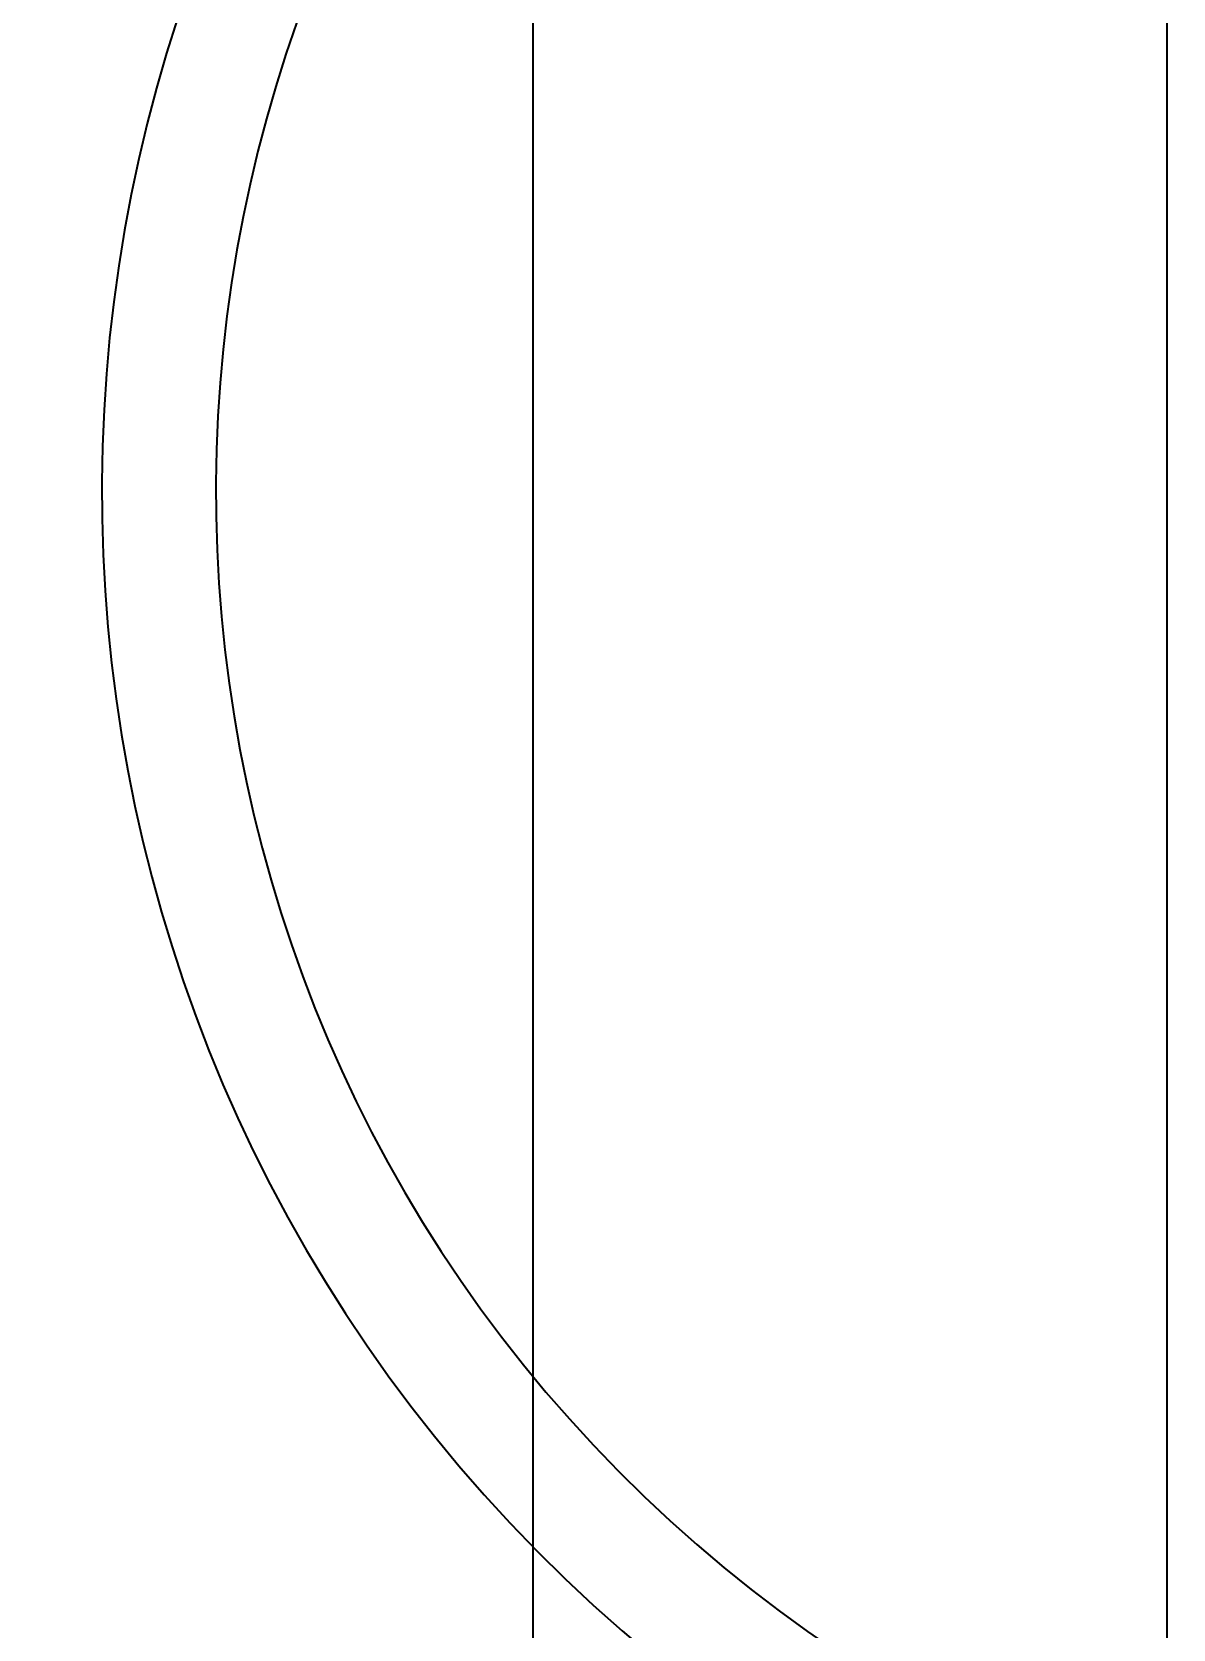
# Model space of a CAD drawing. Header units: millimetres. Extents: x -431 to 3717, y -325 to 2729.
# Drawn here: x 109.06 to 118.07, y 481.02 to 493.62 of the extents above; entities that cross this region are included whole.
import ezdxf

# ---------------------------------------------------------------- set-up
doc = ezdxf.new("R2010")
doc.units = ezdxf.units.MM

# ---------------------------------------------------------------- blocks, each defined once
blk = doc.blocks.new('Drawing View2')
at = {"color": 7, "linetype": 'Continuous', "lineweight": 35}
for p, q in [((-123.4, 255.2), (-123.4, 140)), ((-123.4, 255.2), (-123.4, 140)), ((-128.4, 202), (-128.4, -278)), ((-128.4, 202), (-128.4, -278))]:
    blk.add_line(p, q, dxfattribs=at)
for radius, start, end in [(24.5, 314.6585, 134.6585), (24.5, 314.6585, 134.6585), (21.5, 314.6585, 134.2993), (18.5, 314.9113, 134.6585), (24.5, 134.6585, 314.6585), (24.5, 134.6585, 314.6585), (21.5, 134.6585, 314.2993), (18.5, 134.9113, 314.6585), (11.9, 314.6585, 134.6585), (11, 314.6585, 134.6585), (11, 314.6585, 134.6585), (11.9, 134.6585, 314.6585), (11, 134.6585, 314.6585), (11, 134.6585, 314.6585)]:
    blk.add_arc((-119.9, 152), radius, start, end, dxfattribs=at)

msp = doc.modelspace()

# ---------------------------------------------------------------- block references
at = {"color": 7, "linetype": 'Continuous', "lineweight": 35}
msp.add_blockref('Drawing View2', (241.415, 338), dxfattribs=at)

doc.saveas('drawing.dxf')
